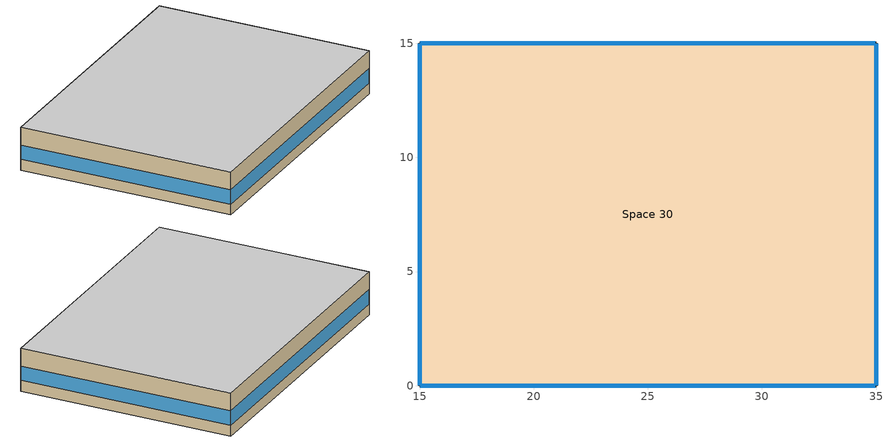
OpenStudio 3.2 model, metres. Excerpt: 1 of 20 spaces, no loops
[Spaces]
Space 30
 floor to Space 11: 35,15 35,0 15,0 15,15 z6.1
 wall outside: 15,0 35,0 35,15 15,15 15,0 z6.1:9.15
 window (BTAP-Ext-FixedWindow:U=0.220 SHGC=0.600): 15.03,0 34.97,0 / 34.97,15 15.03,15 / 15,14.97 15,0.03 / 35,0.03 35,14.97 z6.86:7.88
 ceiling to Space 40: 35,0 35,15 15,15 15,0 z9.15
[Schedule:Ruleset]
Name | Default Day Schedule
NECB-A-Occupancy | NECB-A-Occupancy Default
NECB-A-Lighting | NECB-A-Lighting Default
NECB-A-Electric-Equipment | NECB-A-Electric-Equipment Default
NECB-B-Occupancy | NECB-B-Occupancy Default
NECB-B-Lighting | NECB-B-Lighting Default
NECB-B-Electric-Equipment | NECB-B-Electric-Equipment Default
NECB-H-Electric-Equipment | NECB-H-Electric-Equipment Default
[Schedule:Day]
Clothing Schedule Summer Clothes: 24, 0, 0.5
NECB-C-Occupancy Default|Wkdy Day: 8, 0, 0, 9, 0, 0.1, 10, 0, 0.2, 12, 0, 0.5, 16, 0, 0.7, 17, 0, 0.8, 18, 0, 0.7, 19, 0, 0.5, 21, 0, 0.3, 24, 0, 0
NECB-C-Occupancy Sat Day: 8, 0, 0, 9, 0, 0.1, 10, 0, 0.2, 11, 0, 0.5, 12, 0, 0.6, 13, 0, 0.8, 16, 0, 0.9, 17, 0, 0.8, 18, 0, 0.7, 19, 0, 0.5, 21, 0, 0.2, 24, 0, 0
NECB-C-Occupancy Sun|Hol Day: 10, 0, 0, 11, 0, 0.1, 13, 0, 0.2, 18, 0, 0.4, 19, 0, 0.2, 24, 0, 0
NECB-C-Lighting Default|Wkdy Day; NECB-C-Lighting Sat Day; NECB-C-Electric-Equipment Default|Wkdy Day; NECB-C-Electric-Equipment Sat Day: 8, 0, 0.05, 9, 0, 0.5, 19, 0, 0.9, 20, 0, 0.6, 21, 0, 0.5, 24, 0, 0.05
NECB-C-Lighting Sun|Hol Day; NECB-C-Electric-Equipment Sun|Hol Day: 10, 0, 0.05, 11, 0, 0.5, 18, 0, 0.9, 19, 0, 0.6, 24, 0, 0.05
NECB-A-Occupancy Default; NECB-A-Occupancy Default|Wkdy Day: 7, 0, 0, 8, 0, 0.1, 9, 0, 0.7, 12, 0, 0.9, 14, 0, 0.5, 17, 0, 0.9, 18, 0, 0.7, 19, 0, 0.3, 23, 0, 0.1, 24, 0, 0
NECB-A-Occupancy Sat Day; NECB-A-Occupancy Sun|Hol Day: 24, 0, 0
NECB-A-Lighting Default; NECB-A-Lighting Default|Wkdy Day: 7, 0, 0.05, 8, 0, 0.3, 9, 0, 0.8, 17, 0, 0.9, 18, 0, 0.8, 19, 0, 0.5, 21, 0, 0.3, 23, 0, 0.1, 24, 0, 0.05
NECB-A-Lighting Sat Day; NECB-A-Lighting Sun|Hol Day: 24, 0, 0.05
NECB-A-Electric-Equipment Default; NECB-A-Electric-Equipment Default|Wkdy Day: 7, 0, 0.2, 8, 0, 0.3, 9, 0, 0.8, 18, 0, 0.9, 19, 0, 0.5, 21, 0, 0.3, 24, 0, 0.2
NECB-A-Electric-Equipment Sat Day; NECB-A-Electric-Equipment Sun|Hol Day: 24, 0, 0.2
NECB-B-Occupancy Default; NECB-B-Occupancy Default|Wkdy Day: 1, 0, 0.3, 2, 0, 0.1, 9, 0, 0, 10, 0, 0.1, 11, 0, 0.2, 12, 0, 0.5, 13, 0, 0.9, 14, 0, 0.8, 15, 0, 0.5, 17, 0, 0.2, 18, 0, 0.3, 19, 0, 0.6, 22, 0, 0.9, 23, 0, 0.6, 24, 0, 0.4
NECB-B-Occupancy Sat Day: 1, 0, 0.5, 2, 0, 0.3, 9, 0, 0, 10, 0, 0.1, 11, 0, 0.2, 12, 0, 0.5, 13, 0, 0.9, 14, 0, 0.8, 15, 0, 0.5, 17, 0, 0.2, 18, 0, 0.3, 19, 0, 0.6, 22, 0, 0.9, 24, 0, 0.6
NECB-B-Occupancy Sun|Hol Day: 1, 0, 0.1, 2, 0, 0.3, 10, 0, 0, 11, 0, 0.1, 12, 0, 0.4, 14, 0, 0.5, 15, 0, 0.4, 18, 0, 0.2, 19, 0, 0.5, 21, 0, 0.7, 22, 0, 0.5, 23, 0, 0.3, 24, 0, 0.1
NECB-B-Lighting Default; NECB-B-Lighting Default|Wkdy Day; NECB-B-Lighting Sat Day; NECB-B-Electric-Equipment Default; NECB-B-Electric-Equipment Default|Wkdy Day; NECB-B-Electric-Equipment Sat Day: 1, 0, 0.9, 2, 0, 0.5, 9, 0, 0.1, 10, 0, 0.5, 11, 0, 0.7, 24, 0, 0.9
NECB-B-Lighting Sun|Hol Day; NECB-B-Electric-Equipment Sun|Hol Day: 2, 0, 0.5, 10, 0, 0.1, 11, 0, 0.5, 23, 0, 0.9, 24, 0, 0.5
NECB-B-Thermostat Setpoint-Heating Default|Wkdy Day; NECB-B-Thermostat Setpoint-Heating Sat Day: 2, 0, 22, 8, 0, 18, 9, 0, 20, 24, 0, 22
NECB-B-Thermostat Setpoint-Heating Sun|Hol Day: 1, 0, 18, 2, 0, 22, 9, 0, 18, 10, 0, 20, 23, 0, 22, 24, 0, 18
NECB-B-Thermostat Setpoint-Cooling Default|Wkdy Day; NECB-B-Thermostat Setpoint-Cooling Sat Day: 1, 0, 24, 8, 0, 35, 24, 0, 24
NECB-B-Thermostat Setpoint-Cooling Sun|Hol Day: 9, 0, 35, 23, 0, 24, 24, 0, 35
NECB-H-Occupancy Default|Wkdy Day; NECB-H-Occupancy Sat Day; NECB-H-Occupancy Sun|Hol Day; NECB-H-Lighting Default|Wkdy Day; NECB-H-Lighting Sat Day; NECB-H-Lighting Sun|Hol Day; NECB-H-Electric-Equipment Default; NECB-H-Electric-Equipment Default|Wkdy Day; NECB-H-Electric-Equipment Sat Day; NECB-H-Electric-Equipment Sun|Hol Day: 24, 0, 0.9
[Schedule:Rule] Date Specification Type=DateRange; Start Month=1; Start Day=1; End Month=12; End Day=31
Name | Schedule Ruleset | Rule Order | Day Schedule | Apply Monday | Apply Tuesday | Apply Wednesday | Apply Thursday | Apply Friday | Apply Saturday | Apply Sunday
Schedule Rule 32 | NECB-A-Occupancy | 2 | NECB-A-Occupancy Default|Wkdy Day | Yes | Yes | Yes | Yes | Yes
Schedule Rule 33 | NECB-A-Occupancy | 1 | NECB-A-Occupancy Sat Day |  |  |  |  |  | Yes
Schedule Rule 34 | NECB-A-Occupancy | 0 | NECB-A-Occupancy Sun|Hol Day |  |  |  |  |  |  | Yes
Schedule Rule 35 | NECB-A-Lighting | 2 | NECB-A-Lighting Default|Wkdy Day | Yes | Yes | Yes | Yes | Yes
Schedule Rule 36 | NECB-A-Lighting | 1 | NECB-A-Lighting Sat Day |  |  |  |  |  | Yes
Schedule Rule 37 | NECB-A-Lighting | 0 | NECB-A-Lighting Sun|Hol Day |  |  |  |  |  |  | Yes
Schedule Rule 38 | NECB-A-Electric-Equipment | 2 | NECB-A-Electric-Equipment Default|Wkdy Day | Yes | Yes | Yes | Yes | Yes
Schedule Rule 39 | NECB-A-Electric-Equipment | 1 | NECB-A-Electric-Equipment Sat Day |  |  |  |  |  | Yes
Schedule Rule 40 | NECB-A-Electric-Equipment | 0 | NECB-A-Electric-Equipment Sun|Hol Day |  |  |  |  |  |  | Yes
Schedule Rule 62 | NECB-B-Occupancy | 2 | NECB-B-Occupancy Default|Wkdy Day | Yes | Yes | Yes | Yes | Yes
Schedule Rule 63 | NECB-B-Occupancy | 1 | NECB-B-Occupancy Sat Day |  |  |  |  |  | Yes
Schedule Rule 64 | NECB-B-Occupancy | 0 | NECB-B-Occupancy Sun|Hol Day |  |  |  |  |  |  | Yes
Schedule Rule 65 | NECB-B-Lighting | 2 | NECB-B-Lighting Default|Wkdy Day | Yes | Yes | Yes | Yes | Yes
Schedule Rule 66 | NECB-B-Lighting | 1 | NECB-B-Lighting Sat Day |  |  |  |  |  | Yes
Schedule Rule 67 | NECB-B-Lighting | 0 | NECB-B-Lighting Sun|Hol Day |  |  |  |  |  |  | Yes
Schedule Rule 68 | NECB-B-Electric-Equipment | 2 | NECB-B-Electric-Equipment Default|Wkdy Day | Yes | Yes | Yes | Yes | Yes
Schedule Rule 69 | NECB-B-Electric-Equipment | 1 | NECB-B-Electric-Equipment Sat Day |  |  |  |  |  | Yes
Schedule Rule 70 | NECB-B-Electric-Equipment | 0 | NECB-B-Electric-Equipment Sun|Hol Day |  |  |  |  |  |  | Yes
Schedule Rule 113 | NECB-H-Electric-Equipment | 2 | NECB-H-Electric-Equipment Default|Wkdy Day | Yes | Yes | Yes | Yes | Yes
Schedule Rule 114 | NECB-H-Electric-Equipment | 1 | NECB-H-Electric-Equipment Sat Day |  |  |  |  |  | Yes
Schedule Rule 115 | NECB-H-Electric-Equipment | 0 | NECB-H-Electric-Equipment Sun|Hol Day |  |  |  |  |  |  | Yes
